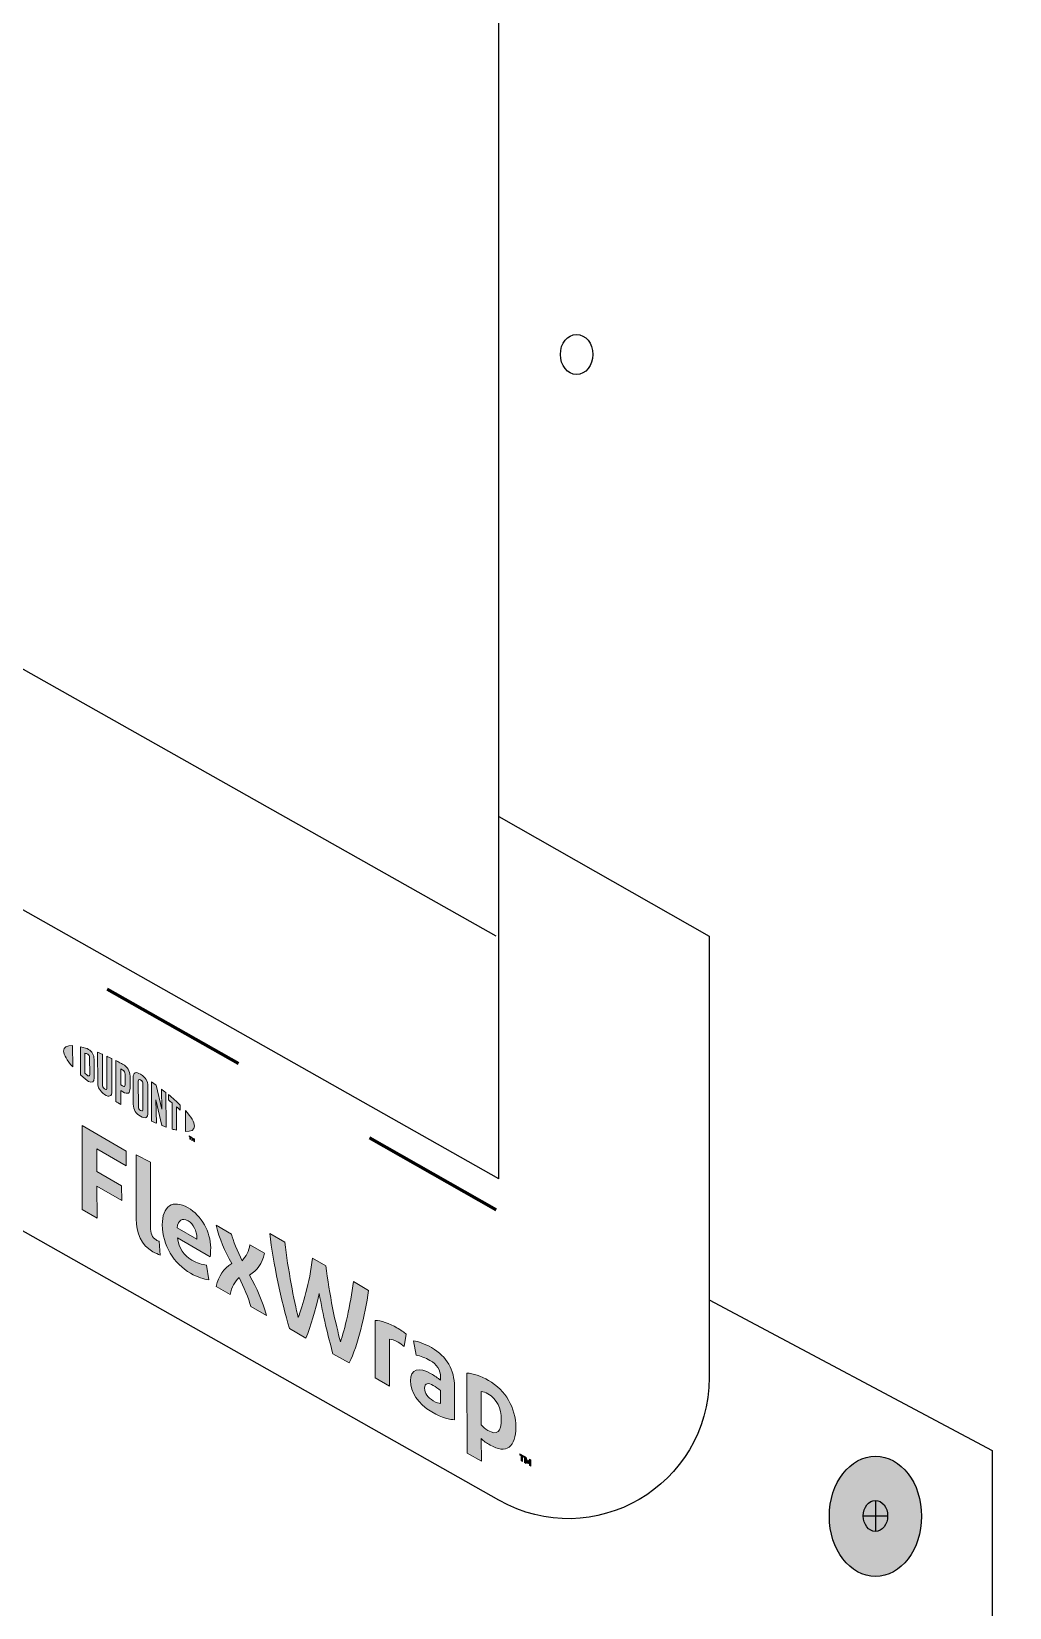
# Model space of a CAD drawing. Extents: x -1140 to 5605, y -816 to 1734.
# Drawn here: x 4453.5 to 4531.3, y -70.3 to 55 of the extents above; entities that cross this region are included whole.
import ezdxf

# ---------------------------------------------------------------- set-up
doc = ezdxf.new("R2010")
doc.units = 0
doc.header["$MEASUREMENT"] = 0
for name, pattern in [('AI-Linetype-13', [13.504076, 9.002717, -4.501359]), ('AI-Linetype-14', [13.504076, 9.002717, -4.501359]), ('AI-Linetype-27', [24, 12, -12])]:
    doc.linetypes.add(name, pattern=pattern)
doc.layers.add('G-ANNO-TTLB', color=7, linetype='Continuous', lineweight=0)
doc.layers.add('TYVEK', color=7, linetype='Continuous', lineweight=0)

# ---------------------------------------------------------------- blocks, each defined once
blk = doc.blocks.new('Block_119')
at = {"layer": 'TYVEK', "color": 2, "lineweight": 25, "true_color": 0xffff00}
for points in [[(4376.27, 28.63)], [(4490.7, -36.2)]]:
    blk.add_lwpolyline(points, dxfattribs=at)
blk = doc.blocks.new('Block_120')
at = {"layer": 'TYVEK', "color": 1, "lineweight": 25, "true_color": 0xff0000}
for points in [[(4408.12, 10.25)], [(4490.7, -37.43)]]:
    blk.add_lwpolyline(points, dxfattribs=at)
blk = doc.blocks.new('Block_122')
at = {"layer": 'TYVEK', "color": 1, "lineweight": 25, "true_color": 0xff0000}
for points in [[(4357.56, 31.98)], [(4466.21, -30.89)]]:
    blk.add_lwpolyline(points, dxfattribs=at)
blk = doc.blocks.new('Block_123')
at = {"layer": 'TYVEK', "color": 1, "lineweight": 25, "true_color": 0xff0000}
for points in [[(4408.12, 10.25)], [(4490.7, -37.43)]]:
    blk.add_lwpolyline(points, dxfattribs=at)
blk = doc.blocks.new('Block_124')
at = {"layer": 'TYVEK', "color": 4, "lineweight": 25, "true_color": 0x00ffff}
for points in [[(4428.67, 23.48)], [(4490.72, -12.29)]]:
    blk.add_lwpolyline(points, dxfattribs=at)
blk = doc.blocks.new('Block_125')
at = {"layer": 'TYVEK', "color": 4, "linetype": 'AI-Linetype-13', "lineweight": 25, "true_color": 0x00ffff}
blk.add_lwpolyline([(4511.67, -24.08)], dxfattribs=at)
at = {"layer": 'TYVEK', "color": 4, "linetype": 'AI-Linetype-14', "lineweight": 25, "true_color": 0x00ffff}
blk.add_lwpolyline([(4490.72, -36.05)], dxfattribs=at)
blk = doc.blocks.new('Block_127')
at = {"layer": 'TYVEK', "color": 4, "lineweight": 25, "true_color": 0x00ffff}
for points in [[(4516.84, -12.31)], [(4516.84, -45.74)]]:
    blk.add_lwpolyline(points, dxfattribs=at)
blk = doc.blocks.new('Block_129')
at = {"layer": 'TYVEK', "color": 4, "lineweight": 25, "true_color": 0x00ffff}
for points in [[(4376.47, 28.81)], [(4490.72, -36.05)]]:
    blk.add_lwpolyline(points, dxfattribs=at)
blk = doc.blocks.new('Block_130')
at = {"layer": 'TYVEK', "color": 2, "lineweight": 25, "true_color": 0xffff00}
for points in [[(4376.23, 28.63)], [(4490.7, -36.2)]]:
    blk.add_lwpolyline(points, dxfattribs=at)
blk = doc.blocks.new('Block_131')
at = {"layer": 'TYVEK', "color": 2, "lineweight": 25, "true_color": 0xffff00}
for points in [[(4381.15, 31.42)], [(4490.4, -31.66)]]:
    blk.add_lwpolyline(points, dxfattribs=at)
blk = doc.blocks.new('Block_132')
at = {"layer": 'TYVEK', "color": 1, "lineweight": 25, "true_color": 0xff0000}
for points in [[(4408.12, 10.25)], [(4490.7, -37.43)]]:
    blk.add_lwpolyline(points, dxfattribs=at)
blk = doc.blocks.new('Block_138')
at = {"layer": 'TYVEK', "true_color": 0x003b71, "transparency": 33554687}
h = blk.add_hatch(color=156, dxfattribs=at)
h.dxf.hatch_style = 2
edge = h.paths.add_edge_path()
edge.add_spline(control_points=[(4489.83, -56.19), (4489.59, -56.05), (4489.46, -55.92), (4489.3, -55.75), (4489.3, -55.75), (4489.3, -53.09), (4489.3, -53.09), (4489.47, -53.11), (4489.62, -53.15), (4489.82, -53.27), (4490.58, -53.7), (4490.89, -54.45), (4490.89, -55.31), (4490.9, -56.29), (4490.56, -56.61), (4489.83, -56.19)], knot_values=[0, 0, 0, 0, 1, 1, 1, 2, 2, 2, 3, 3, 3, 4, 4, 4, 5, 5, 5, 5], degree=3, periodic=0)
edge = h.paths.add_edge_path()
edge.add_spline(control_points=[(4489.88, -52.21), (4489.29, -51.87), (4488.63, -51.66), (4488.16, -51.63), (4488.16, -51.63), (4488.18, -57.99), (4488.18, -57.99), (4488.18, -57.99), (4489.31, -58.64), (4489.31, -58.64), (4489.31, -58.64), (4489.3, -56.83), (4489.3, -56.83), (4489.51, -57.04), (4489.71, -57.19), (4490, -57.35), (4491.29, -58.1), (4492.06, -57.5), (4492.05, -55.93), (4492.05, -54.41), (4491.24, -52.99), (4489.88, -52.21)], knot_values=[0, 0, 0, 0, 1, 1, 1, 2, 2, 2, 3, 3, 3, 4, 4, 4, 5, 5, 5, 6, 6, 6, 7, 7, 7, 7], degree=3, periodic=0)
h = blk.add_hatch(color=156, dxfattribs=at)
h.dxf.hatch_style = 2
edge = h.paths.add_edge_path()
edge.add_spline(control_points=[(4492.36, -58.04), (4492.36, -58.04), (4492.36, -58.15), (4492.36, -58.15), (4492.36, -58.15), (4492.47, -58.21), (4492.47, -58.21), (4492.47, -58.21), (4492.48, -58.6), (4492.48, -58.6), (4492.48, -58.6), (4492.59, -58.66), (4492.59, -58.66), (4492.59, -58.66), (4492.59, -58.28), (4492.59, -58.28), (4492.59, -58.28), (4492.7, -58.34), (4492.7, -58.34), (4492.7, -58.34), (4492.7, -58.23), (4492.7, -58.23), (4492.7, -58.23), (4492.36, -58.04), (4492.36, -58.04)], knot_values=[0, 0, 0, 0, 1, 1, 1, 2, 2, 2, 3, 3, 3, 4, 4, 4, 5, 5, 5, 6, 6, 6, 7, 7, 7, 8, 8, 8, 8], degree=3, periodic=0)
edge = h.paths.add_edge_path()
edge.add_spline(control_points=[(4493.13, -58.48), (4493.09, -58.57), (4493.05, -58.63), (4493, -58.69), (4492.95, -58.58), (4492.91, -58.47), (4492.87, -58.33), (4492.87, -58.33), (4492.75, -58.26), (4492.75, -58.26), (4492.75, -58.26), (4492.75, -58.75), (4492.75, -58.75), (4492.75, -58.75), (4492.86, -58.81), (4492.86, -58.81), (4492.86, -58.81), (4492.86, -58.59), (4492.86, -58.59), (4492.86, -58.59), (4492.85, -58.5), (4492.85, -58.5), (4492.89, -58.6), (4492.93, -58.7), (4492.96, -58.78), (4492.96, -58.78), (4493.04, -58.83), (4493.04, -58.83), (4493.07, -58.79), (4493.11, -58.73), (4493.15, -58.68), (4493.15, -58.68), (4493.14, -58.75), (4493.14, -58.75), (4493.14, -58.75), (4493.14, -58.98), (4493.14, -58.98), (4493.14, -58.98), (4493.25, -59.04), (4493.25, -59.04), (4493.25, -59.04), (4493.25, -58.55), (4493.25, -58.55), (4493.25, -58.55), (4493.13, -58.48), (4493.13, -58.48)], knot_values=[0, 0, 0, 0, 1, 1, 1, 2, 2, 2, 3, 3, 3, 4, 4, 4, 5, 5, 5, 6, 6, 6, 7, 7, 7, 8, 8, 8, 9, 9, 9, 10, 10, 10, 11, 11, 11, 12, 12, 12, 13, 13, 13, 14, 14, 14, 15, 15, 15, 15], degree=3, periodic=0)
at = {"layer": 'TYVEK'}
for points, knots in [([(4489.88, -52.21), (4489.29, -51.87), (4488.63, -51.66), (4488.16, -51.63), (4488.16, -51.63), (4488.18, -57.99), (4488.18, -57.99), (4488.18, -57.99), (4489.31, -58.64), (4489.31, -58.64), (4489.31, -58.64), (4489.3, -56.83), (4489.3, -56.83), (4489.51, -57.04), (4489.71, -57.19), (4490, -57.35), (4491.29, -58.1), (4492.06, -57.5), (4492.05, -55.93), (4492.05, -54.41), (4491.24, -52.99), (4489.88, -52.21)], [0, 0, 0, 0, 1, 1, 1, 2, 2, 2, 3, 3, 3, 4, 4, 4, 5, 5, 5, 6, 6, 6, 7, 7, 7, 7]), ([(4489.83, -56.19), (4489.59, -56.05), (4489.46, -55.92), (4489.3, -55.75), (4489.3, -55.75), (4489.3, -53.09), (4489.3, -53.09), (4489.47, -53.11), (4489.62, -53.15), (4489.82, -53.27), (4490.58, -53.7), (4490.89, -54.45), (4490.89, -55.31), (4490.9, -56.29), (4490.56, -56.61), (4489.83, -56.19)], [0, 0, 0, 0, 1, 1, 1, 2, 2, 2, 3, 3, 3, 4, 4, 4, 5, 5, 5, 5]), ([(4492.36, -58.04), (4492.36, -58.04), (4492.36, -58.15), (4492.36, -58.15), (4492.36, -58.15), (4492.47, -58.21), (4492.47, -58.21), (4492.47, -58.21), (4492.48, -58.6), (4492.48, -58.6), (4492.48, -58.6), (4492.59, -58.66), (4492.59, -58.66), (4492.59, -58.66), (4492.59, -58.28), (4492.59, -58.28), (4492.59, -58.28), (4492.7, -58.34), (4492.7, -58.34), (4492.7, -58.34), (4492.7, -58.23), (4492.7, -58.23), (4492.7, -58.23), (4492.36, -58.04), (4492.36, -58.04)], [0, 0, 0, 0, 1, 1, 1, 2, 2, 2, 3, 3, 3, 4, 4, 4, 5, 5, 5, 6, 6, 6, 7, 7, 7, 8, 8, 8, 8]), ([(4493.13, -58.48), (4493.09, -58.57), (4493.05, -58.63), (4493, -58.69), (4492.95, -58.58), (4492.91, -58.47), (4492.87, -58.33), (4492.87, -58.33), (4492.75, -58.26), (4492.75, -58.26), (4492.75, -58.26), (4492.75, -58.75), (4492.75, -58.75), (4492.75, -58.75), (4492.86, -58.81), (4492.86, -58.81), (4492.86, -58.81), (4492.86, -58.59), (4492.86, -58.59), (4492.86, -58.59), (4492.85, -58.5), (4492.85, -58.5), (4492.89, -58.6), (4492.93, -58.7), (4492.96, -58.78), (4492.96, -58.78), (4493.04, -58.83), (4493.04, -58.83), (4493.07, -58.79), (4493.11, -58.73), (4493.15, -58.68), (4493.15, -58.68), (4493.14, -58.75), (4493.14, -58.75), (4493.14, -58.75), (4493.14, -58.98), (4493.14, -58.98), (4493.14, -58.98), (4493.25, -59.04), (4493.25, -59.04), (4493.25, -59.04), (4493.25, -58.55), (4493.25, -58.55), (4493.25, -58.55), (4493.13, -58.48), (4493.13, -58.48)], [0, 0, 0, 0, 1, 1, 1, 2, 2, 2, 3, 3, 3, 4, 4, 4, 5, 5, 5, 6, 6, 6, 7, 7, 7, 8, 8, 8, 9, 9, 9, 10, 10, 10, 11, 11, 11, 12, 12, 12, 13, 13, 13, 14, 14, 14, 15, 15, 15, 15])]:
    blk.add_open_spline(points, degree=3, knots=knots, dxfattribs=at)
blk = doc.blocks.new('Block_137')
at = {"layer": 'TYVEK'}
blk.add_blockref('Block_138', (0, 0), dxfattribs=at)
blk = doc.blocks.new('Block_136')
at = {"layer": 'TYVEK', "true_color": 0x003b71, "transparency": 33554687}
h = blk.add_hatch(color=156, dxfattribs=at)
h.dxf.hatch_style = 2
edge = h.paths.add_edge_path()
edge.add_spline(control_points=[(4461.08, -33.99), (4461.08, -33.99), (4457.56, -31.97), (4457.56, -31.97), (4457.56, -31.97), (4457.57, -38.64), (4457.57, -38.64), (4457.57, -38.64), (4458.76, -39.32), (4458.76, -39.32), (4458.76, -39.32), (4458.75, -36.79), (4458.75, -36.79), (4458.75, -36.79), (4460.72, -37.92), (4460.72, -37.92), (4460.72, -37.92), (4460.71, -36.75), (4460.71, -36.75), (4460.71, -36.75), (4458.75, -35.62), (4458.75, -35.62), (4458.75, -35.62), (4458.74, -33.81), (4458.74, -33.81), (4458.74, -33.81), (4461.08, -35.16), (4461.08, -35.16), (4461.08, -35.16), (4461.08, -33.99), (4461.08, -33.99)], knot_values=[0, 0, 0, 0, 1, 1, 1, 2, 2, 2, 3, 3, 3, 4, 4, 4, 5, 5, 5, 6, 6, 6, 7, 7, 7, 8, 8, 8, 9, 9, 9, 10, 10, 10, 10], degree=3, periodic=0)
h = blk.add_hatch(color=156, dxfattribs=at)
h.dxf.hatch_style = 2
edge = h.paths.add_edge_path()
edge.add_spline(control_points=[(4463.7, -41.16), (4463.62, -41.14), (4463.54, -41.1), (4463.46, -41.05), (4463.13, -40.86), (4463.01, -40.52), (4463.01, -40), (4463.01, -40), (4463, -34.86), (4463, -34.86), (4463, -34.86), (4461.86, -34.28), (4461.86, -34.28), (4461.86, -34.28), (4461.87, -39.37), (4461.87, -39.37), (4461.87, -40.51), (4462.25, -41.44), (4463.2, -41.99), (4463.37, -42.09), (4463.63, -42.19), (4463.78, -42.25), (4463.78, -42.25), (4463.7, -41.16), (4463.7, -41.16)], knot_values=[0, 0, 0, 0, 1, 1, 1, 2, 2, 2, 3, 3, 3, 4, 4, 4, 5, 5, 5, 6, 6, 6, 7, 7, 7, 8, 8, 8, 8], degree=3, periodic=0)
h = blk.add_hatch(color=156, dxfattribs=at)
h.dxf.hatch_style = 2
edge = h.paths.add_edge_path()
edge.add_spline(control_points=[(4466.69, -40.99), (4466.69, -40.99), (4465.12, -40.08), (4465.12, -40.08), (4465.2, -39.48), (4465.51, -39.27), (4465.99, -39.54), (4466.44, -39.8), (4466.69, -40.34), (4466.69, -40.87), (4466.69, -40.87), (4466.69, -40.99), (4466.69, -40.99)], knot_values=[0, 0, 0, 0, 1, 1, 1, 2, 2, 2, 3, 3, 3, 4, 4, 4, 4], degree=3, periodic=0)
edge = h.paths.add_edge_path()
edge.add_spline(control_points=[(4467.79, -41.69), (4467.78, -40.41), (4467.07, -39.12), (4465.99, -38.49), (4464.77, -37.8), (4463.94, -38.35), (4463.94, -39.86), (4463.95, -41.45), (4464.86, -42.94), (4466.19, -43.7), (4466.73, -44.02), (4467.27, -44.19), (4467.64, -44.21), (4467.64, -44.21), (4467.45, -43.05), (4467.45, -43.05), (4467.1, -43.02), (4466.71, -42.9), (4466.3, -42.66), (4465.64, -42.28), (4465.25, -41.72), (4465.14, -40.89), (4465.14, -40.89), (4467.75, -42.39), (4467.75, -42.39), (4467.77, -42.21), (4467.79, -41.97), (4467.79, -41.69)], knot_values=[0, 0, 0, 0, 1, 1, 1, 2, 2, 2, 3, 3, 3, 4, 4, 4, 5, 5, 5, 6, 6, 6, 7, 7, 7, 8, 8, 8, 9, 9, 9, 9], degree=3, periodic=0)
h = blk.add_hatch(color=156, dxfattribs=at)
h.dxf.hatch_style = 2
edge = h.paths.add_edge_path()
edge.add_spline(control_points=[(4470.88, -43.84), (4471.5, -43.46), (4471.86, -42.97), (4472.07, -42.1), (4472.07, -42.1), (4470.91, -41.44), (4470.91, -41.44), (4470.86, -41.94), (4470.59, -42.35), (4470.29, -42.7), (4469.92, -41.95), (4469.56, -41.09), (4469.45, -40.6), (4469.45, -40.6), (4468.22, -39.89), (4468.22, -39.89), (4468.48, -40.99), (4468.92, -41.9), (4469.47, -42.92), (4468.81, -43.34), (4468.43, -43.88), (4468.22, -44.76), (4468.22, -44.76), (4469.33, -45.39), (4469.33, -45.39), (4469.44, -44.78), (4469.74, -44.38), (4470.05, -44.04), (4470.4, -44.76), (4470.82, -45.71), (4470.99, -46.35), (4470.99, -46.35), (4472.22, -47.05), (4472.22, -47.05), (4471.88, -45.85), (4471.48, -44.95), (4470.88, -43.84)], knot_values=[0, 0, 0, 0, 1, 1, 1, 2, 2, 2, 3, 3, 3, 4, 4, 4, 5, 5, 5, 6, 6, 6, 7, 7, 7, 8, 8, 8, 9, 9, 9, 10, 10, 10, 11, 11, 11, 12, 12, 12, 12], degree=3, periodic=0)
h = blk.add_hatch(color=156, dxfattribs=at)
h.dxf.hatch_style = 2
edge = h.paths.add_edge_path()
edge.add_spline(control_points=[(4479.14, -44.36), (4478.9, -46.23), (4478.44, -48.22), (4478.11, -49.15), (4477.74, -47.82), (4477.2, -45.32), (4476.95, -43.1), (4476.95, -43.1), (4475.89, -42.49), (4475.89, -42.49), (4475.65, -44.43), (4475.1, -46.31), (4474.75, -47.22), (4474.41, -45.91), (4473.94, -43.38), (4473.68, -41.23), (4473.68, -41.23), (4472.48, -40.54), (4472.48, -40.54), (4472.79, -42.93), (4473.39, -45.89), (4474.05, -48.1), (4474.05, -48.1), (4475.35, -48.85), (4475.35, -48.85), (4475.76, -47.89), (4476.11, -46.7), (4476.42, -45.31), (4476.73, -47.05), (4477.1, -48.66), (4477.51, -50.09), (4477.51, -50.09), (4478.81, -50.83), (4478.81, -50.83), (4479.5, -49.41), (4480.04, -47.1), (4480.35, -45.06), (4480.35, -45.06), (4479.14, -44.36), (4479.14, -44.36)], knot_values=[0, 0, 0, 0, 1, 1, 1, 2, 2, 2, 3, 3, 3, 4, 4, 4, 5, 5, 5, 6, 6, 6, 7, 7, 7, 8, 8, 8, 9, 9, 9, 10, 10, 10, 11, 11, 11, 12, 12, 12, 13, 13, 13, 13], degree=3, periodic=0)
h = blk.add_hatch(color=156, dxfattribs=at)
h.dxf.hatch_style = 2
edge = h.paths.add_edge_path()
edge.add_spline(control_points=[(4482.6, -48.03), (4482, -47.69), (4481.31, -47.45), (4480.86, -47.45), (4480.86, -47.45), (4480.87, -52.02), (4480.87, -52.02), (4480.87, -52.02), (4482.01, -52.67), (4482.01, -52.67), (4482.01, -52.67), (4482, -48.94), (4482, -48.94), (4482.18, -48.94), (4482.38, -48.99), (4482.69, -49.17), (4482.86, -49.27), (4483.04, -49.39), (4483.18, -49.53), (4483.18, -49.53), (4483.34, -48.54), (4483.34, -48.54), (4483.18, -48.4), (4482.89, -48.2), (4482.6, -48.03)], knot_values=[0, 0, 0, 0, 1, 1, 1, 2, 2, 2, 3, 3, 3, 4, 4, 4, 5, 5, 5, 6, 6, 6, 7, 7, 7, 8, 8, 8, 8], degree=3, periodic=0)
h = blk.add_hatch(color=156, dxfattribs=at)
h.dxf.hatch_style = 2
edge = h.paths.add_edge_path()
edge.add_spline(control_points=[(4486.07, -54.04), (4485.95, -54.05), (4485.74, -53.99), (4485.49, -53.84), (4485.05, -53.59), (4484.81, -53.24), (4484.8, -52.84), (4484.8, -52.39), (4485.1, -52.39), (4485.48, -52.61), (4485.68, -52.72), (4485.88, -52.87), (4486.07, -53.02), (4486.07, -53.02), (4486.07, -54.04), (4486.07, -54.04)], knot_values=[0, 0, 0, 0, 1, 1, 1, 2, 2, 2, 3, 3, 3, 4, 4, 4, 5, 5, 5, 5], degree=3, periodic=0)
edge = h.paths.add_edge_path()
edge.add_spline(control_points=[(4487.17, -52.69), (4487.17, -51.4), (4486.57, -50.31), (4485.35, -49.61), (4484.85, -49.32), (4484.28, -49.11), (4483.92, -49.08), (4483.92, -49.08), (4484.13, -50.22), (4484.13, -50.22), (4484.47, -50.26), (4484.86, -50.41), (4485.22, -50.62), (4485.77, -50.94), (4486.06, -51.38), (4486.07, -51.96), (4486.07, -51.96), (4486.07, -52.19), (4486.07, -52.19), (4485.86, -52.04), (4485.56, -51.83), (4485.33, -51.69), (4484.34, -51.13), (4483.67, -51.3), (4483.67, -52.25), (4483.67, -53.1), (4484.25, -54.07), (4485.38, -54.72), (4486.21, -55.2), (4486.84, -55.34), (4487.18, -55.34), (4487.18, -55.34), (4487.17, -52.69), (4487.17, -52.69)], knot_values=[0, 0, 0, 0, 1, 1, 1, 2, 2, 2, 3, 3, 3, 4, 4, 4, 5, 5, 5, 6, 6, 6, 7, 7, 7, 8, 8, 8, 9, 9, 9, 10, 10, 10, 11, 11, 11, 11], degree=3, periodic=0)
at = {"layer": 'TYVEK'}
for points, knots in [([(4461.08, -33.99), (4461.08, -33.99), (4457.56, -31.97), (4457.56, -31.97), (4457.56, -31.97), (4457.57, -38.64), (4457.57, -38.64), (4457.57, -38.64), (4458.76, -39.32), (4458.76, -39.32), (4458.76, -39.32), (4458.75, -36.79), (4458.75, -36.79), (4458.75, -36.79), (4460.72, -37.92), (4460.72, -37.92), (4460.72, -37.92), (4460.71, -36.75), (4460.71, -36.75), (4460.71, -36.75), (4458.75, -35.62), (4458.75, -35.62), (4458.75, -35.62), (4458.74, -33.81), (4458.74, -33.81), (4458.74, -33.81), (4461.08, -35.16), (4461.08, -35.16), (4461.08, -35.16), (4461.08, -33.99), (4461.08, -33.99)], [0, 0, 0, 0, 1, 1, 1, 2, 2, 2, 3, 3, 3, 4, 4, 4, 5, 5, 5, 6, 6, 6, 7, 7, 7, 8, 8, 8, 9, 9, 9, 10, 10, 10, 10]), ([(4463.7, -41.16), (4463.62, -41.14), (4463.54, -41.1), (4463.46, -41.05), (4463.13, -40.86), (4463.01, -40.52), (4463.01, -40), (4463.01, -40), (4463, -34.86), (4463, -34.86), (4463, -34.86), (4461.86, -34.28), (4461.86, -34.28), (4461.86, -34.28), (4461.87, -39.37), (4461.87, -39.37), (4461.87, -40.51), (4462.25, -41.44), (4463.2, -41.99), (4463.37, -42.09), (4463.63, -42.19), (4463.78, -42.25), (4463.78, -42.25), (4463.7, -41.16), (4463.7, -41.16)], [0, 0, 0, 0, 1, 1, 1, 2, 2, 2, 3, 3, 3, 4, 4, 4, 5, 5, 5, 6, 6, 6, 7, 7, 7, 8, 8, 8, 8]), ([(4467.79, -41.69), (4467.78, -40.41), (4467.07, -39.12), (4465.99, -38.49), (4464.77, -37.8), (4463.94, -38.35), (4463.94, -39.86), (4463.95, -41.45), (4464.86, -42.94), (4466.19, -43.7), (4466.73, -44.02), (4467.27, -44.19), (4467.64, -44.21), (4467.64, -44.21), (4467.45, -43.05), (4467.45, -43.05), (4467.1, -43.02), (4466.71, -42.9), (4466.3, -42.66), (4465.64, -42.28), (4465.25, -41.72), (4465.14, -40.89), (4465.14, -40.89), (4467.75, -42.39), (4467.75, -42.39), (4467.77, -42.21), (4467.79, -41.97), (4467.79, -41.69)], [0, 0, 0, 0, 1, 1, 1, 2, 2, 2, 3, 3, 3, 4, 4, 4, 5, 5, 5, 6, 6, 6, 7, 7, 7, 8, 8, 8, 9, 9, 9, 9]), ([(4466.69, -40.99), (4466.69, -40.99), (4465.12, -40.08), (4465.12, -40.08), (4465.2, -39.48), (4465.51, -39.27), (4465.99, -39.54), (4466.44, -39.8), (4466.69, -40.34), (4466.69, -40.87), (4466.69, -40.87), (4466.69, -40.99), (4466.69, -40.99)], [0, 0, 0, 0, 1, 1, 1, 2, 2, 2, 3, 3, 3, 4, 4, 4, 4]), ([(4470.88, -43.84), (4471.5, -43.46), (4471.86, -42.97), (4472.07, -42.1), (4472.07, -42.1), (4470.91, -41.44), (4470.91, -41.44), (4470.86, -41.94), (4470.59, -42.35), (4470.29, -42.7), (4469.92, -41.95), (4469.56, -41.09), (4469.45, -40.6), (4469.45, -40.6), (4468.22, -39.89), (4468.22, -39.89), (4468.48, -40.99), (4468.92, -41.9), (4469.47, -42.92), (4468.81, -43.34), (4468.43, -43.88), (4468.22, -44.76), (4468.22, -44.76), (4469.33, -45.39), (4469.33, -45.39), (4469.44, -44.78), (4469.74, -44.38), (4470.05, -44.04), (4470.4, -44.76), (4470.82, -45.71), (4470.99, -46.35), (4470.99, -46.35), (4472.22, -47.05), (4472.22, -47.05), (4471.88, -45.85), (4471.48, -44.95), (4470.88, -43.84)], [0, 0, 0, 0, 1, 1, 1, 2, 2, 2, 3, 3, 3, 4, 4, 4, 5, 5, 5, 6, 6, 6, 7, 7, 7, 8, 8, 8, 9, 9, 9, 10, 10, 10, 11, 11, 11, 12, 12, 12, 12]), ([(4479.14, -44.36), (4478.9, -46.23), (4478.44, -48.22), (4478.11, -49.15), (4477.74, -47.82), (4477.2, -45.32), (4476.95, -43.1), (4476.95, -43.1), (4475.89, -42.49), (4475.89, -42.49), (4475.65, -44.43), (4475.1, -46.31), (4474.75, -47.22), (4474.41, -45.91), (4473.94, -43.38), (4473.68, -41.23), (4473.68, -41.23), (4472.48, -40.54), (4472.48, -40.54), (4472.79, -42.93), (4473.39, -45.89), (4474.05, -48.1), (4474.05, -48.1), (4475.35, -48.85), (4475.35, -48.85), (4475.76, -47.89), (4476.11, -46.7), (4476.42, -45.31), (4476.73, -47.05), (4477.1, -48.66), (4477.51, -50.09), (4477.51, -50.09), (4478.81, -50.83), (4478.81, -50.83), (4479.5, -49.41), (4480.04, -47.1), (4480.35, -45.06), (4480.35, -45.06), (4479.14, -44.36), (4479.14, -44.36)], [0, 0, 0, 0, 1, 1, 1, 2, 2, 2, 3, 3, 3, 4, 4, 4, 5, 5, 5, 6, 6, 6, 7, 7, 7, 8, 8, 8, 9, 9, 9, 10, 10, 10, 11, 11, 11, 12, 12, 12, 13, 13, 13, 13]), ([(4482.6, -48.03), (4482, -47.69), (4481.31, -47.45), (4480.86, -47.45), (4480.86, -47.45), (4480.87, -52.02), (4480.87, -52.02), (4480.87, -52.02), (4482.01, -52.67), (4482.01, -52.67), (4482.01, -52.67), (4482, -48.94), (4482, -48.94), (4482.18, -48.94), (4482.38, -48.99), (4482.69, -49.17), (4482.86, -49.27), (4483.04, -49.39), (4483.18, -49.53), (4483.18, -49.53), (4483.34, -48.54), (4483.34, -48.54), (4483.18, -48.4), (4482.89, -48.2), (4482.6, -48.03)], [0, 0, 0, 0, 1, 1, 1, 2, 2, 2, 3, 3, 3, 4, 4, 4, 5, 5, 5, 6, 6, 6, 7, 7, 7, 8, 8, 8, 8]), ([(4487.17, -52.69), (4487.17, -51.4), (4486.57, -50.31), (4485.35, -49.61), (4484.85, -49.32), (4484.28, -49.11), (4483.92, -49.08), (4483.92, -49.08), (4484.13, -50.22), (4484.13, -50.22), (4484.47, -50.26), (4484.86, -50.41), (4485.22, -50.62), (4485.77, -50.94), (4486.06, -51.38), (4486.07, -51.96), (4486.07, -51.96), (4486.07, -52.19), (4486.07, -52.19), (4485.86, -52.04), (4485.56, -51.83), (4485.33, -51.69), (4484.34, -51.13), (4483.67, -51.3), (4483.67, -52.25), (4483.67, -53.1), (4484.25, -54.07), (4485.38, -54.72), (4486.21, -55.2), (4486.84, -55.34), (4487.18, -55.34), (4487.18, -55.34), (4487.17, -52.69), (4487.17, -52.69)], [0, 0, 0, 0, 1, 1, 1, 2, 2, 2, 3, 3, 3, 4, 4, 4, 5, 5, 5, 6, 6, 6, 7, 7, 7, 8, 8, 8, 9, 9, 9, 10, 10, 10, 11, 11, 11, 11]), ([(4486.07, -54.04), (4485.95, -54.05), (4485.74, -53.99), (4485.49, -53.84), (4485.05, -53.59), (4484.81, -53.24), (4484.8, -52.84), (4484.8, -52.39), (4485.1, -52.39), (4485.48, -52.61), (4485.68, -52.72), (4485.88, -52.87), (4486.07, -53.02), (4486.07, -53.02), (4486.07, -54.04), (4486.07, -54.04)], [0, 0, 0, 0, 1, 1, 1, 2, 2, 2, 3, 3, 3, 4, 4, 4, 5, 5, 5, 5])]:
    blk.add_open_spline(points, degree=3, knots=knots, dxfattribs=at)
blk.add_blockref('Block_137', (0, 0), dxfattribs=at)
blk = doc.blocks.new('Block_139')
at = {"layer": 'TYVEK', "true_color": 0x003b71, "transparency": 33554687}
h = blk.add_hatch(color=156, dxfattribs=at)
h.dxf.hatch_style = 2
edge = h.paths.add_edge_path()
edge.add_spline(control_points=[(4456.1, -26.04), (4456.11, -26.35), (4456.36, -26.78), (4456.82, -27.29), (4456.82, -27.29), (4456.81, -25.61), (4456.81, -25.61), (4456.36, -25.6), (4456.1, -25.74), (4456.1, -26.04)], knot_values=[0, 0, 0, 0, 1, 1, 1, 2, 2, 2, 3, 3, 3, 3], degree=3, periodic=0)
h = blk.add_hatch(color=156, dxfattribs=at)
h.dxf.hatch_style = 2
edge = h.paths.add_edge_path()
edge.add_spline(control_points=[(4458.02, -28), (4457.96, -27.96), (4457.86, -27.88), (4457.78, -27.81), (4457.78, -27.81), (4457.78, -26.21), (4457.78, -26.21), (4457.86, -26.23), (4457.96, -26.26), (4458.02, -26.3), (4458.1, -26.34), (4458.16, -26.42), (4458.16, -26.55), (4458.16, -26.55), (4458.17, -27.91), (4458.17, -27.91), (4458.17, -28.04), (4458.1, -28.04), (4458.02, -28)], knot_values=[0, 0, 0, 0, 1, 1, 1, 2, 2, 2, 3, 3, 3, 4, 4, 4, 5, 5, 5, 6, 6, 6, 6], degree=3, periodic=0)
edge = h.paths.add_edge_path()
edge.add_spline(control_points=[(4458.52, -26.7), (4458.52, -26.37), (4458.36, -26.07), (4458.07, -25.91), (4457.94, -25.83), (4457.76, -25.77), (4457.43, -25.7), (4457.43, -25.7), (4457.44, -27.92), (4457.44, -27.92), (4457.73, -28.19), (4457.95, -28.37), (4458.07, -28.45), (4458.37, -28.61), (4458.53, -28.5), (4458.53, -28.17), (4458.53, -28.17), (4458.52, -26.7), (4458.52, -26.7)], knot_values=[0, 0, 0, 0, 1, 1, 1, 2, 2, 2, 3, 3, 3, 4, 4, 4, 5, 5, 5, 6, 6, 6, 6], degree=3, periodic=0)
h = blk.add_hatch(color=156, dxfattribs=at)
h.dxf.hatch_style = 2
edge = h.paths.add_edge_path()
edge.add_spline(control_points=[(4459.54, -28.96), (4459.54, -29.09), (4459.5, -29.14), (4459.36, -29.05), (4459.23, -28.95), (4459.19, -28.86), (4459.19, -28.71), (4459.19, -28.71), (4459.18, -26.29), (4459.18, -26.29), (4459.09, -26.25), (4458.89, -26.17), (4458.8, -26.13), (4458.8, -26.13), (4458.81, -28.58), (4458.81, -28.58), (4458.81, -28.97), (4458.98, -29.21), (4459.36, -29.49), (4459.72, -29.74), (4459.94, -29.66), (4459.94, -29.22), (4459.94, -29.22), (4459.93, -26.64), (4459.93, -26.64), (4459.86, -26.6), (4459.61, -26.49), (4459.53, -26.45), (4459.53, -26.45), (4459.54, -28.96), (4459.54, -28.96)], knot_values=[0, 0, 0, 0, 1, 1, 1, 2, 2, 2, 3, 3, 3, 4, 4, 4, 5, 5, 5, 6, 6, 6, 7, 7, 7, 8, 8, 8, 9, 9, 9, 10, 10, 10, 10], degree=3, periodic=0)
h = blk.add_hatch(color=156, dxfattribs=at)
h.dxf.hatch_style = 2
edge = h.paths.add_edge_path()
edge.add_spline(control_points=[(4460.98, -28.73), (4460.98, -28.87), (4460.94, -28.91), (4460.78, -28.82), (4460.78, -28.82), (4460.64, -28.74), (4460.64, -28.74), (4460.64, -28.74), (4460.64, -27.46), (4460.64, -27.46), (4460.7, -27.49), (4460.73, -27.51), (4460.77, -27.53), (4460.94, -27.63), (4460.98, -27.73), (4460.98, -27.87), (4460.98, -27.87), (4460.98, -28.73), (4460.98, -28.73)], knot_values=[0, 0, 0, 0, 1, 1, 1, 2, 2, 2, 3, 3, 3, 4, 4, 4, 5, 5, 5, 6, 6, 6, 6], degree=3, periodic=0)
edge = h.paths.add_edge_path()
edge.add_spline(control_points=[(4460.79, -27.09), (4460.72, -27.05), (4460.47, -26.91), (4460.24, -26.8), (4460.24, -26.8), (4460.25, -30.05), (4460.25, -30.05), (4460.32, -30.1), (4460.53, -30.23), (4460.64, -30.3), (4460.64, -30.3), (4460.64, -29.19), (4460.64, -29.19), (4460.64, -29.19), (4460.8, -29.28), (4460.8, -29.28), (4461.21, -29.52), (4461.38, -29.4), (4461.38, -28.99), (4461.38, -28.99), (4461.38, -28.03), (4461.38, -28.03), (4461.38, -27.63), (4461.18, -27.31), (4460.79, -27.09)], knot_values=[0, 0, 0, 0, 1, 1, 1, 2, 2, 2, 3, 3, 3, 4, 4, 4, 5, 5, 5, 6, 6, 6, 7, 7, 7, 8, 8, 8, 8], degree=3, periodic=0)
h = blk.add_hatch(color=156, dxfattribs=at)
h.dxf.hatch_style = 2
edge = h.paths.add_edge_path()
edge.add_spline(control_points=[(4462.22, -30.77), (4462.08, -30.69), (4462.04, -30.6), (4462.04, -30.47), (4462.04, -30.47), (4462.03, -28.44), (4462.03, -28.44), (4462.03, -28.31), (4462.07, -28.25), (4462.22, -28.34), (4462.36, -28.43), (4462.39, -28.52), (4462.39, -28.65), (4462.39, -28.65), (4462.4, -30.67), (4462.4, -30.67), (4462.4, -30.8), (4462.36, -30.85), (4462.22, -30.77)], knot_values=[0, 0, 0, 0, 1, 1, 1, 2, 2, 2, 3, 3, 3, 4, 4, 4, 5, 5, 5, 6, 6, 6, 6], degree=3, periodic=0)
edge = h.paths.add_edge_path()
edge.add_spline(control_points=[(4462.79, -28.86), (4462.79, -28.41), (4462.61, -28.14), (4462.22, -27.89), (4461.85, -27.66), (4461.63, -27.72), (4461.63, -28.15), (4461.63, -28.15), (4461.64, -30.27), (4461.64, -30.27), (4461.64, -30.73), (4461.84, -31.03), (4462.22, -31.23), (4462.6, -31.43), (4462.8, -31.38), (4462.8, -30.89), (4462.8, -30.89), (4462.79, -28.86), (4462.79, -28.86)], knot_values=[0, 0, 0, 0, 1, 1, 1, 2, 2, 2, 3, 3, 3, 4, 4, 4, 5, 5, 5, 6, 6, 6, 6], degree=3, periodic=0)
h = blk.add_hatch(color=156, dxfattribs=at)
h.dxf.hatch_style = 2
edge = h.paths.add_edge_path()
edge.add_spline(control_points=[(4463.9, -30.66), (4463.9, -30.66), (4463.46, -28.76), (4463.46, -28.76), (4463.34, -28.67), (4463.19, -28.57), (4463.08, -28.49), (4463.08, -28.49), (4463.09, -31.61), (4463.09, -31.61), (4463.17, -31.65), (4463.37, -31.74), (4463.47, -31.78), (4463.47, -31.78), (4463.43, -29.92), (4463.43, -29.92), (4463.43, -29.92), (4463.9, -31.96), (4463.9, -31.96), (4464, -32), (4464.15, -32.05), (4464.24, -32.08), (4464.24, -32.08), (4464.23, -29.34), (4464.23, -29.34), (4464.13, -29.26), (4463.95, -29.12), (4463.87, -29.06), (4463.87, -29.06), (4463.9, -30.66), (4463.9, -30.66)], knot_values=[0, 0, 0, 0, 1, 1, 1, 2, 2, 2, 3, 3, 3, 4, 4, 4, 5, 5, 5, 6, 6, 6, 7, 7, 7, 8, 8, 8, 9, 9, 9, 10, 10, 10, 10], degree=3, periodic=0)
h = blk.add_hatch(color=156, dxfattribs=at)
h.dxf.hatch_style = 2
edge = h.paths.add_edge_path()
edge.add_spline(control_points=[(4464.43, -29.93), (4464.53, -30.01), (4464.63, -30.09), (4464.72, -30.17), (4464.72, -30.17), (4464.72, -32.24), (4464.72, -32.24), (4464.81, -32.27), (4464.97, -32.31), (4465.08, -32.34), (4465.08, -32.34), (4465.08, -30.47), (4465.08, -30.47), (4465.18, -30.56), (4465.28, -30.65), (4465.36, -30.73), (4465.36, -30.73), (4465.36, -30.33), (4465.36, -30.33), (4465.08, -30.05), (4464.78, -29.79), (4464.43, -29.5), (4464.43, -29.5), (4464.43, -29.93), (4464.43, -29.93)], knot_values=[0, 0, 0, 0, 1, 1, 1, 2, 2, 2, 3, 3, 3, 4, 4, 4, 5, 5, 5, 6, 6, 6, 7, 7, 7, 8, 8, 8, 8], degree=3, periodic=0)
h = blk.add_hatch(color=156, dxfattribs=at)
h.dxf.hatch_style = 2
edge = h.paths.add_edge_path()
edge.add_spline(control_points=[(4466.5, -32.01), (4466.5, -32.32), (4466.24, -32.45), (4465.79, -32.44), (4465.79, -32.44), (4465.79, -30.77), (4465.79, -30.77), (4466.24, -31.27), (4466.5, -31.71), (4466.5, -32.01)], knot_values=[0, 0, 0, 0, 1, 1, 1, 2, 2, 2, 3, 3, 3, 3], degree=3, periodic=0)
h = blk.add_hatch(color=156, dxfattribs=at)
h.dxf.hatch_style = 2
edge = h.paths.add_edge_path()
edge.add_spline(control_points=[(4466.08, -32.78), (4466.08, -32.78), (4466.08, -32.82), (4466.08, -32.82), (4466.08, -32.82), (4466.14, -32.85), (4466.14, -32.85), (4466.14, -32.85), (4466.14, -33.05), (4466.14, -33.05), (4466.14, -33.05), (4466.18, -33.08), (4466.18, -33.08), (4466.18, -33.08), (4466.18, -32.88), (4466.18, -32.88), (4466.18, -32.88), (4466.25, -32.91), (4466.25, -32.91), (4466.25, -32.91), (4466.25, -32.87), (4466.25, -32.87), (4466.25, -32.87), (4466.08, -32.78), (4466.08, -32.78)], knot_values=[0, 0, 0, 0, 1, 1, 1, 2, 2, 2, 3, 3, 3, 4, 4, 4, 5, 5, 5, 6, 6, 6, 7, 7, 7, 8, 8, 8, 8], degree=3, periodic=0)
edge = h.paths.add_edge_path()
edge.add_spline(control_points=[(4466.46, -33), (4466.46, -33), (4466.4, -33.07), (4466.4, -33.07), (4466.4, -33.07), (4466.33, -32.92), (4466.33, -32.92), (4466.33, -32.92), (4466.29, -32.9), (4466.29, -32.9), (4466.29, -32.9), (4466.29, -33.14), (4466.29, -33.14), (4466.29, -33.14), (4466.33, -33.16), (4466.33, -33.16), (4466.33, -33.16), (4466.33, -32.99), (4466.33, -32.99), (4466.33, -32.99), (4466.4, -33.14), (4466.4, -33.14), (4466.4, -33.14), (4466.46, -33.07), (4466.46, -33.07), (4466.46, -33.07), (4466.46, -33.24), (4466.46, -33.24), (4466.46, -33.24), (4466.5, -33.26), (4466.5, -33.26), (4466.5, -33.26), (4466.5, -33.02), (4466.5, -33.02), (4466.5, -33.02), (4466.46, -33), (4466.46, -33)], knot_values=[0, 0, 0, 0, 1, 1, 1, 2, 2, 2, 3, 3, 3, 4, 4, 4, 5, 5, 5, 6, 6, 6, 7, 7, 7, 8, 8, 8, 9, 9, 9, 10, 10, 10, 11, 11, 11, 12, 12, 12, 12], degree=3, periodic=0)
at = {"layer": 'TYVEK'}
for points, knots in [([(4456.1, -26.04), (4456.11, -26.35), (4456.36, -26.78), (4456.82, -27.29), (4456.82, -27.29), (4456.81, -25.61), (4456.81, -25.61), (4456.36, -25.6), (4456.1, -25.74), (4456.1, -26.04)], [0, 0, 0, 0, 1, 1, 1, 2, 2, 2, 3, 3, 3, 3]), ([(4458.52, -26.7), (4458.52, -26.37), (4458.36, -26.07), (4458.07, -25.91), (4457.94, -25.83), (4457.76, -25.77), (4457.43, -25.7), (4457.43, -25.7), (4457.44, -27.92), (4457.44, -27.92), (4457.73, -28.19), (4457.95, -28.37), (4458.07, -28.45), (4458.37, -28.61), (4458.53, -28.5), (4458.53, -28.17), (4458.53, -28.17), (4458.52, -26.7), (4458.52, -26.7)], [0, 0, 0, 0, 1, 1, 1, 2, 2, 2, 3, 3, 3, 4, 4, 4, 5, 5, 5, 6, 6, 6, 6]), ([(4458.02, -28), (4457.96, -27.96), (4457.86, -27.88), (4457.78, -27.81), (4457.78, -27.81), (4457.78, -26.21), (4457.78, -26.21), (4457.86, -26.23), (4457.96, -26.26), (4458.02, -26.3), (4458.1, -26.34), (4458.16, -26.42), (4458.16, -26.55), (4458.16, -26.55), (4458.17, -27.91), (4458.17, -27.91), (4458.17, -28.04), (4458.1, -28.04), (4458.02, -28)], [0, 0, 0, 0, 1, 1, 1, 2, 2, 2, 3, 3, 3, 4, 4, 4, 5, 5, 5, 6, 6, 6, 6]), ([(4459.54, -28.96), (4459.54, -29.09), (4459.5, -29.14), (4459.36, -29.05), (4459.23, -28.95), (4459.19, -28.86), (4459.19, -28.71), (4459.19, -28.71), (4459.18, -26.29), (4459.18, -26.29), (4459.09, -26.25), (4458.89, -26.17), (4458.8, -26.13), (4458.8, -26.13), (4458.81, -28.58), (4458.81, -28.58), (4458.81, -28.97), (4458.98, -29.21), (4459.36, -29.49), (4459.72, -29.74), (4459.94, -29.66), (4459.94, -29.22), (4459.94, -29.22), (4459.93, -26.64), (4459.93, -26.64), (4459.86, -26.6), (4459.61, -26.49), (4459.53, -26.45), (4459.53, -26.45), (4459.54, -28.96), (4459.54, -28.96)], [0, 0, 0, 0, 1, 1, 1, 2, 2, 2, 3, 3, 3, 4, 4, 4, 5, 5, 5, 6, 6, 6, 7, 7, 7, 8, 8, 8, 9, 9, 9, 10, 10, 10, 10]), ([(4460.79, -27.09), (4460.72, -27.05), (4460.47, -26.91), (4460.24, -26.8), (4460.24, -26.8), (4460.25, -30.05), (4460.25, -30.05), (4460.32, -30.1), (4460.53, -30.23), (4460.64, -30.3), (4460.64, -30.3), (4460.64, -29.19), (4460.64, -29.19), (4460.64, -29.19), (4460.8, -29.28), (4460.8, -29.28), (4461.21, -29.52), (4461.38, -29.4), (4461.38, -28.99), (4461.38, -28.99), (4461.38, -28.03), (4461.38, -28.03), (4461.38, -27.63), (4461.18, -27.31), (4460.79, -27.09)], [0, 0, 0, 0, 1, 1, 1, 2, 2, 2, 3, 3, 3, 4, 4, 4, 5, 5, 5, 6, 6, 6, 7, 7, 7, 8, 8, 8, 8]), ([(4460.98, -28.73), (4460.98, -28.87), (4460.94, -28.91), (4460.78, -28.82), (4460.78, -28.82), (4460.64, -28.74), (4460.64, -28.74), (4460.64, -28.74), (4460.64, -27.46), (4460.64, -27.46), (4460.7, -27.49), (4460.73, -27.51), (4460.77, -27.53), (4460.94, -27.63), (4460.98, -27.73), (4460.98, -27.87), (4460.98, -27.87), (4460.98, -28.73), (4460.98, -28.73)], [0, 0, 0, 0, 1, 1, 1, 2, 2, 2, 3, 3, 3, 4, 4, 4, 5, 5, 5, 6, 6, 6, 6]), ([(4462.79, -28.86), (4462.79, -28.41), (4462.61, -28.14), (4462.22, -27.89), (4461.85, -27.66), (4461.63, -27.72), (4461.63, -28.15), (4461.63, -28.15), (4461.64, -30.27), (4461.64, -30.27), (4461.64, -30.73), (4461.84, -31.03), (4462.22, -31.23), (4462.6, -31.43), (4462.8, -31.38), (4462.8, -30.89), (4462.8, -30.89), (4462.79, -28.86), (4462.79, -28.86)], [0, 0, 0, 0, 1, 1, 1, 2, 2, 2, 3, 3, 3, 4, 4, 4, 5, 5, 5, 6, 6, 6, 6]), ([(4462.22, -30.77), (4462.08, -30.69), (4462.04, -30.6), (4462.04, -30.47), (4462.04, -30.47), (4462.03, -28.44), (4462.03, -28.44), (4462.03, -28.31), (4462.07, -28.25), (4462.22, -28.34), (4462.36, -28.43), (4462.39, -28.52), (4462.39, -28.65), (4462.39, -28.65), (4462.4, -30.67), (4462.4, -30.67), (4462.4, -30.8), (4462.36, -30.85), (4462.22, -30.77)], [0, 0, 0, 0, 1, 1, 1, 2, 2, 2, 3, 3, 3, 4, 4, 4, 5, 5, 5, 6, 6, 6, 6]), ([(4463.9, -30.66), (4463.9, -30.66), (4463.46, -28.76), (4463.46, -28.76), (4463.34, -28.67), (4463.19, -28.57), (4463.08, -28.49), (4463.08, -28.49), (4463.09, -31.61), (4463.09, -31.61), (4463.17, -31.65), (4463.37, -31.74), (4463.47, -31.78), (4463.47, -31.78), (4463.43, -29.92), (4463.43, -29.92), (4463.43, -29.92), (4463.9, -31.96), (4463.9, -31.96), (4464, -32), (4464.15, -32.05), (4464.24, -32.08), (4464.24, -32.08), (4464.23, -29.34), (4464.23, -29.34), (4464.13, -29.26), (4463.95, -29.12), (4463.87, -29.06), (4463.87, -29.06), (4463.9, -30.66), (4463.9, -30.66)], [0, 0, 0, 0, 1, 1, 1, 2, 2, 2, 3, 3, 3, 4, 4, 4, 5, 5, 5, 6, 6, 6, 7, 7, 7, 8, 8, 8, 9, 9, 9, 10, 10, 10, 10]), ([(4464.43, -29.93), (4464.53, -30.01), (4464.63, -30.09), (4464.72, -30.17), (4464.72, -30.17), (4464.72, -32.24), (4464.72, -32.24), (4464.81, -32.27), (4464.97, -32.31), (4465.08, -32.34), (4465.08, -32.34), (4465.08, -30.47), (4465.08, -30.47), (4465.18, -30.56), (4465.28, -30.65), (4465.36, -30.73), (4465.36, -30.73), (4465.36, -30.33), (4465.36, -30.33), (4465.08, -30.05), (4464.78, -29.79), (4464.43, -29.5), (4464.43, -29.5), (4464.43, -29.93), (4464.43, -29.93)], [0, 0, 0, 0, 1, 1, 1, 2, 2, 2, 3, 3, 3, 4, 4, 4, 5, 5, 5, 6, 6, 6, 7, 7, 7, 8, 8, 8, 8]), ([(4466.5, -32.01), (4466.5, -32.32), (4466.24, -32.45), (4465.79, -32.44), (4465.79, -32.44), (4465.79, -30.77), (4465.79, -30.77), (4466.24, -31.27), (4466.5, -31.71), (4466.5, -32.01)], [0, 0, 0, 0, 1, 1, 1, 2, 2, 2, 3, 3, 3, 3]), ([(4466.08, -32.78), (4466.08, -32.78), (4466.08, -32.82), (4466.08, -32.82), (4466.08, -32.82), (4466.14, -32.85), (4466.14, -32.85), (4466.14, -32.85), (4466.14, -33.05), (4466.14, -33.05), (4466.14, -33.05), (4466.18, -33.08), (4466.18, -33.08), (4466.18, -33.08), (4466.18, -32.88), (4466.18, -32.88), (4466.18, -32.88), (4466.25, -32.91), (4466.25, -32.91), (4466.25, -32.91), (4466.25, -32.87), (4466.25, -32.87), (4466.25, -32.87), (4466.08, -32.78), (4466.08, -32.78)], [0, 0, 0, 0, 1, 1, 1, 2, 2, 2, 3, 3, 3, 4, 4, 4, 5, 5, 5, 6, 6, 6, 7, 7, 7, 8, 8, 8, 8]), ([(4466.46, -33), (4466.46, -33), (4466.4, -33.07), (4466.4, -33.07), (4466.4, -33.07), (4466.33, -32.92), (4466.33, -32.92), (4466.33, -32.92), (4466.29, -32.9), (4466.29, -32.9), (4466.29, -32.9), (4466.29, -33.14), (4466.29, -33.14), (4466.29, -33.14), (4466.33, -33.16), (4466.33, -33.16), (4466.33, -33.16), (4466.33, -32.99), (4466.33, -32.99), (4466.33, -32.99), (4466.4, -33.14), (4466.4, -33.14), (4466.4, -33.14), (4466.46, -33.07), (4466.46, -33.07), (4466.46, -33.07), (4466.46, -33.24), (4466.46, -33.24), (4466.46, -33.24), (4466.5, -33.26), (4466.5, -33.26), (4466.5, -33.26), (4466.5, -33.02), (4466.5, -33.02), (4466.5, -33.02), (4466.46, -33), (4466.46, -33)], [0, 0, 0, 0, 1, 1, 1, 2, 2, 2, 3, 3, 3, 4, 4, 4, 5, 5, 5, 6, 6, 6, 7, 7, 7, 8, 8, 8, 9, 9, 9, 10, 10, 10, 11, 11, 11, 12, 12, 12, 12])]:
    blk.add_open_spline(points, degree=3, knots=knots, dxfattribs=at)
blk = doc.blocks.new('Block_135')
at = {"layer": 'TYVEK'}
for name in ['Block_139', 'Block_136']:
    blk.add_blockref(name, (0, 0), dxfattribs=at)
blk = doc.blocks.new('Block_281')
at = {"layer": 'TYVEK', "color": 33, "lineweight": 25, "true_color": 0xcc9966}
for points in [[(4393.07, 38.23)], [(4490.7, -16.71)]]:
    blk.add_lwpolyline(points, dxfattribs=at)
blk = doc.blocks.new('Block_282')
at = {"layer": 'TYVEK', "color": 1, "lineweight": 25, "true_color": 0xff0000}
for points in [[(4408.12, 10.25)], [(4490.72, -35.64)]]:
    blk.add_lwpolyline(points, dxfattribs=at)
blk = doc.blocks.new('Block_283')
at = {"layer": 'TYVEK', "color": 4, "lineweight": 25, "true_color": 0x00ffff}
blk.add_line((4490.7, -61.73), (4490.7, -61.73), dxfattribs=at)
blk.add_open_spline([(4490.7, -36.2), (4490.7, -36.2), (4490.7, -7.41), (4490.7, -7.41), (4490.7, -7.41), (4507.42, -16.91), (4507.42, -16.91), (4507.42, -16.91), (4507.42, -51.99), (4507.42, -51.99), (4507.42, -60.58), (4498.16, -65.97), (4490.7, -61.73), (4490.7, -61.73), (4376.57, 2.77), (4376.57, 2.77), (4376.57, 2.77), (4374.34, 4.04), (4374.34, 4.04), (4365.38, 9.13), (4359.85, 18.63), (4359.85, 28.94), (4359.85, 28.94), (4359.85, 66.59), (4359.85, 66.59), (4359.85, 66.59), (4376.57, 57.09), (4376.57, 57.09)], degree=3, knots=[0, 0, 0, 0, 1, 1, 1, 2, 2, 2, 3, 3, 3, 4, 4, 4, 5, 5, 5, 6, 6, 6, 7, 7, 7, 8, 8, 8, 9, 9, 9, 9], dxfattribs=at)

msp = doc.modelspace()

# ---------------------------------------------------------------- hatches: boundary and pattern name
at = {"layer": 'G-ANNO-TTLB', "true_color": 0xff00ff, "transparency": 33554687}
h = msp.add_hatch(color=6, dxfattribs=at)
edge = h.paths.add_edge_path()
edge.add_spline(control_points=[(5285.56, -733.23), (5285.56, -733.23), (2356.04, -733.23), (2356.04, -733.23), (2356.04, -733.23), (2356.04, 1723.77), (2356.04, 1723.77), (2356.04, 1723.77), (5285.56, 1723.77), (5285.56, 1723.77), (5285.56, 1723.77), (5285.56, -733.23), (5285.56, -733.23)], knot_values=[0, 0, 0, 0, 1, 1, 1, 2, 2, 2, 3, 3, 3, 4, 4, 4, 4], degree=3, periodic=0)
edge = h.paths.add_edge_path()
edge.add_spline(control_points=[(2365.04, 1714.77), (2365.04, 1714.77), (2365.04, -724.23), (2365.04, -724.23), (2365.04, -724.23), (5276.56, -724.23), (5276.56, -724.23), (5276.56, -724.23), (5276.56, 1714.77), (5276.56, 1714.77), (5276.56, 1714.77), (2365.04, 1714.77), (2365.04, 1714.77)], knot_values=[0, 0, 0, 0, 1, 1, 1, 2, 2, 2, 3, 3, 3, 4, 4, 4, 4], degree=3, periodic=0)
edge.add_line((2365.04, 1714.77), (2365.04, 1714.77))
at = {"layer": 'TYVEK', "true_color": 0x003b71, "transparency": 33554687}
h = msp.add_hatch(color=156, dxfattribs=at)
h.dxf.hatch_style = 2
edge = h.paths.add_edge_path()
edge.add_ellipse((4520.64, -63.01), major_axis=(0, 4.78), ratio=0.766948, start_angle=0, end_angle=360)

# ---------------------------------------------------------------- linework, layer by layer
at = {"layer": 'G-ANNO-TTLB'}
for points in [[(5285.56, -733.23), (5285.56, -733.23), (2356.04, -733.23), (2356.04, -733.23), (2356.04, -733.23), (2356.04, 1723.77), (2356.04, 1723.77), (2356.04, 1723.77), (5285.56, 1723.77), (5285.56, 1723.77), (5285.56, 1723.77), (5285.56, -733.23), (5285.56, -733.23)], [(2365.04, 1714.77), (2365.04, 1714.77), (2365.04, -724.23), (2365.04, -724.23), (2365.04, -724.23), (5276.56, -724.23), (5276.56, -724.23), (5276.56, -724.23), (5276.56, 1714.77), (5276.56, 1714.77), (5276.56, 1714.77), (2365.04, 1714.77), (2365.04, 1714.77)]]:
    msp.add_open_spline(points, degree=3, knots=[0, 0, 0, 0, 1, 1, 1, 2, 2, 2, 3, 3, 3, 4, 4, 4, 4], dxfattribs=at)
at = {"layer": 'TYVEK', "color": 2, "lineweight": 25, "true_color": 0xffff00}
msp.add_line((4490.7, -35.86), (4490.7, 288.89), dxfattribs=at)
at = {"layer": 'TYVEK', "color": 4, "lineweight": 25, "true_color": 0x00ffff}
for p, q in [((4490.49, -16.92), (4393.06, 38.03)), ((4490.7, -36.2), (4376.34, 28.38)), ((4507.42, -45.82), (4529.91, -57.78)), ((4529.91, -57.78), (4529.91, -116.45))]:
    msp.add_line(p, q, dxfattribs=at)
at = {"layer": 'TYVEK', "color": 18, "linetype": 'AI-Linetype-27', "lineweight": 106, "true_color": 0x000000}
msp.add_line((4376.03, 26.22), (4490.49, -38.65), dxfattribs=at)
at = {"layer": 'TYVEK', "color": 18, "lineweight": 25, "true_color": 0x080808}
for p, q in [((4520.64, -61.75), (4520.64, -64.22)), ((4519.66, -62.98), (4521.61, -62.98))]:
    msp.add_line(p, q, dxfattribs=at)
at = {"layer": 'TYVEK', "color": 4, "lineweight": 25, "true_color": 0x00ffff}
for points in [[(4455.58, 2.37)], [(4457.93, -44.39)], [(4489.82, -61.33)]]:
    msp.add_lwpolyline(points, dxfattribs=at)
at = {"layer": 'TYVEK', "color": 33, "lineweight": 25, "true_color": 0xcc9966}
msp.add_lwpolyline([(4490.7, -16.71)], dxfattribs=at)
at = {"layer": 'TYVEK', "color": 252, "lineweight": 25, "true_color": 0x848484}
msp.add_ellipse((4496.88, 29.31), major_axis=(0, 1.59), ratio=0.812499, dxfattribs=at)
at = {"layer": 'TYVEK', "color": 18, "lineweight": 25, "true_color": 0x000000}
msp.add_ellipse((4520.64, -63.01), major_axis=(0, 4.78), ratio=0.766948, dxfattribs=at)
at = {"layer": 'TYVEK', "color": 18, "lineweight": 25, "true_color": 0x080808}
msp.add_ellipse((4520.64, -62.98), major_axis=(0, 1.23), ratio=0.788846, dxfattribs=at)

# ---------------------------------------------------------------- block references
at = {"layer": 'TYVEK'}
for name in ['Block_283', 'Block_281', 'Block_122', 'Block_131', 'Block_129', 'Block_130', 'Block_119', 'Block_124', 'Block_120', 'Block_123', 'Block_132', 'Block_282', 'Block_127', 'Block_125', 'Block_135']:
    msp.add_blockref(name, (0, 0), dxfattribs=at)

doc.saveas('drawing.dxf')
